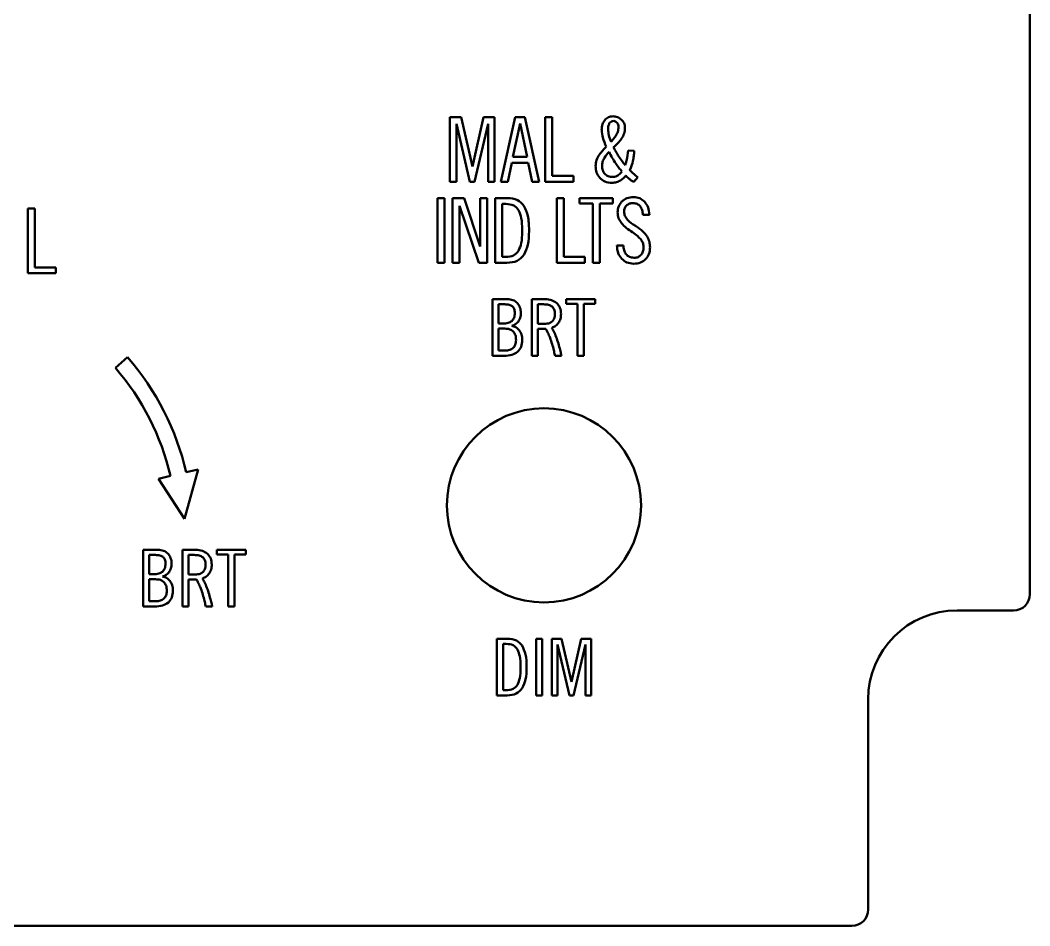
# Model space of a CAD drawing. Header units: millimetres. Extents: x 160 to 304, y 109 to 221.
# Drawn here: x 241.3 to 303.7, y 108.7 to 164.7 of the extents above; entities that cross this region are included whole.
import ezdxf

# ---------------------------------------------------------------- set-up
doc = ezdxf.new("R2010")
doc.units = ezdxf.units.MM
doc.header["$LTSCALE"] = 0.75
doc.layers.add('Visible', color=7, linetype='Continuous', lineweight=50)

msp = doc.modelspace()

# ---------------------------------------------------------------- linework, layer by layer
at = {"layer": 'Visible'}
for p, q in [((303.737, 129.155), (303.737, 200.155)), ((267.874, 154.655), (267.874, 158.655)), ((267.874, 158.655), (268.561, 158.655)), ((268.561, 158.655), (269.264, 155.608)), ((269.264, 155.608), (269.951, 158.655)), ((269.951, 158.655), (270.638, 158.655)), ((270.638, 158.655), (270.638, 154.655)), ((271.032, 154.655), (271.913, 158.655)), ((271.913, 158.655), (272.511, 158.655)), ((272.511, 158.655), (273.397, 154.655)), ((273.774, 154.655), (273.774, 158.655)), ((273.774, 158.655), (274.206, 158.655)), ((274.206, 158.655), (274.206, 155.021)), ((269.115, 154.655), (268.273, 158.256)), ((268.273, 158.256), (268.273, 154.655)), ((270.24, 158.25), (269.397, 154.655)), ((270.24, 154.655), (270.24, 158.25)), ((272.212, 158.273), (271.763, 156.206)), ((272.661, 156.206), (272.212, 158.273)), ((271.763, 156.206), (272.661, 156.206)), ((278.832, 156.145), (278.888, 156.594)), ((278.888, 156.594), (279.276, 156.572)), ((279.276, 156.572), (279.264, 156.417)), ((271.702, 155.84), (271.464, 154.655)), ((272.722, 155.84), (271.702, 155.84)), ((272.96, 154.655), (272.722, 155.84)), ((274.206, 155.021), (275.508, 155.021)), ((275.508, 155.021), (275.508, 154.655)), ((279.486, 154.954), (279.253, 154.655)), ((268.273, 154.655), (267.874, 154.655)), ((269.397, 154.655), (269.115, 154.655)), ((270.638, 154.655), (270.24, 154.655)), ((271.464, 154.655), (271.032, 154.655)), ((273.397, 154.655), (272.96, 154.655)), ((275.508, 154.655), (273.774, 154.655)), ((267.112, 153.655), (267.544, 153.655)), ((267.112, 149.655), (267.112, 153.655)), ((267.544, 153.655), (267.544, 149.655)), ((268.032, 149.655), (268.032, 153.655)), ((268.032, 153.655), (268.763, 153.655)), ((268.763, 153.655), (269.755, 150.658)), ((269.755, 153.655), (270.187, 153.655)), ((269.755, 150.658), (269.755, 153.655)), ((270.187, 153.655), (270.187, 149.655)), ((270.674, 149.655), (270.674, 153.655)), ((270.674, 153.655), (271.428, 153.655)), ((274.486, 149.655), (274.486, 153.655)), ((274.486, 153.655), (274.918, 153.655)), ((274.918, 153.655), (274.918, 150.021)), ((275.893, 153.655), (277.96, 153.655)), ((275.893, 153.317), (275.893, 153.655)), ((277.96, 153.655), (277.96, 153.317)), ((241.767, 149.006), (241.767, 153.006)), ((241.767, 153.006), (242.199, 153.006)), ((242.199, 153.006), (242.199, 149.371)), ((269.661, 149.655), (268.464, 153.167)), ((268.464, 153.167), (268.464, 149.655)), ((271.106, 153.289), (271.106, 150.021)), ((271.328, 153.289), (271.106, 153.289)), ((276.708, 153.317), (275.893, 153.317)), ((276.708, 149.655), (276.708, 153.317)), ((277.96, 153.317), (277.14, 153.317)), ((277.14, 153.317), (277.14, 149.655)), ((280.209, 152.624), (279.805, 152.624)), ((272.336, 151.566), (272.336, 151.716)), ((272.769, 151.694), (272.769, 151.605)), ((278.203, 150.73), (278.602, 150.73)), ((271.106, 150.021), (271.323, 150.021)), ((274.918, 150.021), (276.22, 150.021)), ((276.22, 150.021), (276.22, 149.655)), ((242.199, 149.371), (243.501, 149.371)), ((243.501, 149.371), (243.501, 149.006)), ((267.544, 149.655), (267.112, 149.655)), ((268.464, 149.655), (268.032, 149.655)), ((270.187, 149.655), (269.661, 149.655)), ((271.395, 149.655), (270.674, 149.655)), ((276.22, 149.655), (274.486, 149.655)), ((277.14, 149.655), (276.708, 149.655)), ((243.501, 149.006), (241.767, 149.006)), ((270.508, 143.905), (270.508, 147.405)), ((270.508, 147.405), (271.429, 147.405)), ((272.939, 143.905), (272.939, 147.405)), ((272.939, 147.405), (273.759, 147.405)), ((275.055, 147.405), (276.864, 147.405)), ((275.055, 147.109), (275.055, 147.405)), ((276.864, 147.405), (276.864, 147.109)), ((270.886, 147.085), (270.886, 145.902)), ((271.265, 147.085), (270.886, 147.085)), ((273.318, 147.085), (273.318, 145.873)), ((273.667, 147.085), (273.318, 147.085)), ((275.768, 147.109), (275.055, 147.109)), ((275.768, 143.905), (275.768, 147.109)), ((276.864, 147.109), (276.146, 147.109)), ((276.146, 147.109), (276.146, 143.905)), ((270.886, 145.902), (271.143, 145.902)), ((270.886, 145.582), (270.886, 144.225)), ((271.265, 145.582), (270.886, 145.582)), ((273.318, 145.873), (273.647, 145.873)), ((273.812, 145.563), (273.318, 145.568)), ((273.318, 145.568), (273.318, 143.905)), ((273.836, 145.517), (273.812, 145.563)), ((274.18, 145.64), (274.205, 145.592)), ((247.185, 143.154), (247.94, 143.81)), ((271.221, 143.905), (270.508, 143.905)), ((270.886, 144.225), (271.274, 144.225)), ((273.318, 143.905), (272.939, 143.905)), ((274.374, 143.905), (274.348, 144.028)), ((274.772, 143.905), (274.374, 143.905)), ((274.743, 144.036), (274.772, 143.905)), ((276.146, 143.905), (275.768, 143.905)), ((252.295, 136.865), (251.465, 133.822)), ((251.564, 136.697), (252.295, 136.865)), ((249.859, 136.303), (250.59, 136.472)), ((251.465, 133.822), (249.859, 136.303)), ((248.907, 128.405), (248.907, 131.905)), ((248.907, 131.905), (249.828, 131.905)), ((251.338, 128.405), (251.338, 131.905)), ((251.338, 131.905), (252.157, 131.905)), ((253.454, 131.905), (255.262, 131.905)), ((253.454, 131.609), (253.454, 131.905)), ((255.262, 131.905), (255.262, 131.609)), ((249.285, 131.585), (249.285, 130.402)), ((249.663, 131.585), (249.285, 131.585)), ((251.716, 131.585), (251.716, 130.373)), ((252.065, 131.585), (251.716, 131.585)), ((254.166, 131.609), (253.454, 131.609)), ((254.166, 128.405), (254.166, 131.609)), ((255.262, 131.609), (254.545, 131.609)), ((254.545, 131.609), (254.545, 128.405)), ((249.285, 130.402), (249.542, 130.402)), ((249.285, 130.082), (249.285, 128.725)), ((249.663, 130.082), (249.285, 130.082)), ((251.716, 130.373), (252.046, 130.373)), ((252.21, 130.063), (251.716, 130.068)), ((251.716, 130.068), (251.716, 128.405)), ((252.235, 130.017), (252.21, 130.063)), ((252.579, 130.14), (252.603, 130.092)), ((249.285, 128.725), (249.673, 128.725)), ((249.619, 128.405), (248.907, 128.405)), ((251.716, 128.405), (251.338, 128.405)), ((252.773, 128.405), (252.746, 128.528)), ((253.17, 128.405), (252.773, 128.405)), ((253.141, 128.536), (253.17, 128.405)), ((254.545, 128.405), (254.166, 128.405)), ((299.237, 128.155), (302.737, 128.155)), ((270.783, 122.905), (270.783, 126.405)), ((270.783, 126.405), (271.443, 126.405)), ((273.21, 126.405), (273.588, 126.405)), ((273.21, 122.905), (273.21, 126.405)), ((273.588, 126.405), (273.588, 122.905)), ((274.182, 122.905), (274.182, 126.405)), ((274.182, 126.405), (274.783, 126.405)), ((274.783, 126.405), (275.398, 123.739)), ((275.398, 123.739), (275.999, 126.405)), ((275.999, 126.405), (276.601, 126.405)), ((276.601, 126.405), (276.601, 122.905)), ((271.161, 126.085), (271.161, 123.225)), ((271.355, 126.085), (271.161, 126.085)), ((275.267, 122.905), (274.531, 126.056)), ((274.531, 126.056), (274.531, 122.905)), ((276.251, 126.051), (275.515, 122.905)), ((276.251, 122.905), (276.251, 126.051)), ((272.238, 124.577), (272.238, 124.708)), ((272.616, 124.689), (272.616, 124.611)), ((271.161, 123.225), (271.351, 123.225)), ((271.414, 122.905), (270.783, 122.905)), ((273.588, 122.905), (273.21, 122.905)), ((274.531, 122.905), (274.182, 122.905)), ((275.515, 122.905), (275.267, 122.905)), ((276.601, 122.905), (276.251, 122.905)), ((293.737, 109.655), (293.737, 122.655)), ((171.237, 108.655), (292.737, 108.655))]:
    msp.add_line(p, q, dxfattribs=at)
at = {"layer": 'Visible', "extrusion": (0, 0, -1)}
msp.add_circle((-273.692, 134.655), 6, dxfattribs=at)
at = {"layer": 'Visible'}
for centre, radius, start, end in [((279.149, 157.91), 1.89, 181.27375, 195.91818), ((280.532, 158.336), 3.338, 196.43546, 206.56749), ((274.466, 160.05), 4.465, 321.89469, 325.123), ((280.017, 154.298), 3.546, 134.1426, 144.75977), ((276.603, 158.362), 1.741, 315.55916, 322.21679), ((276.238, 158.952), 2.776, 309.30175, 324.39326), ((283.777, 159.673), 6.454, 206.39392, 209.54065), ((278.849, 155.341), 1.631, 134.16099, 150.45045), ((283.17, 159.205), 6.086, 206.27891, 214.06797), ((283.743, 159.664), 6.42, 209.61366, 212.11952), ((283.278, 159.44), 5.907, 212.6824, 216.33464), ((277.574, 156.293), 1.266, 344.73893, 353.29999), ((275.591, 156.741), 3.689, 349.9167, 352.44208), ((276.629, 156.608), 2.642, 352.34234, 355.84562), ((282.24, 158.631), 4.994, 214.58841, 218.38373), ((282.348, 158.721), 5.135, 218.4229, 221.73572), ((285.276, 160.922), 8.395, 216.404, 218.5482), ((279.403, 155.487), 0.721, 157.07318, 163.61783), ((275.318, 156.914), 3.606, 341.48521, 344.65981), ((275.952, 156.758), 3.341, 337.20451, 345.92546), ((276.217, 156.63), 3.053, 347.05411, 349.91896), ((277.656, 155.931), 1.065, 307.59947, 323.88868), ((277.457, 156.141), 1.7, 305.0658, 319.77604), ((280.035, 156.173), 1.708, 221.44818, 230.26186), ((279.662, 155.645), 1.065, 227.53528, 237.32797), ((278.11, 155.804), 0.982, 334.06762, 336.38294), ((282.016, 158.369), 4.255, 224.72433, 229.6093), ((277.617, 156.028), 1.523, 336.09171, 338.24029), ((281.147, 157.351), 2.916, 229.64972, 235.28049), ((280.044, 156.244), 1.775, 237.37669, 243.54531), ((280.731, 154.068), 2.979, 221.0981, 238.09031), ((280.682, 154.114), 2.559, 224.50866, 238.48979), ((277.394, 148.815), 3.244, 49.77996, 57.09392), ((278.588, 150.208), 1.409, 37.57422, 50.26405), ((271.522, 144.314), 2.608, 24.68241, 27.46866), ((265.475, 141.243), 9.753, 25.70689, 26.48384), ((282.786, 149.541), 9.81, 204.94863, 205.90484), ((270.802, 143.715), 3.515, 23.33004, 25.98185), ((270.689, 143.694), 3.627, 16.57226, 22.92141), ((272.161, 144.252), 2.423, 22.00467, 26.0844), ((270.241, 143.447), 4.506, 17.04601, 22.35139), ((266.116, 142.281), 8.414, 14.13632, 16.91182), ((264.563, 141.88), 10.018, 12.38637, 14.19542), ((266.945, 142.387), 7.968, 14.32455, 17.38705), ((263.379, 141.472), 11.649, 12.71291, 14.34372), ((235.487, 132.985), 15.5, 13, 41), ((249.919, 128.813), 2.61, 24.68339, 27.46768), ((261.185, 134.041), 9.81, 204.94863, 205.90484), ((243.874, 125.743), 9.753, 25.70689, 26.48384), ((249.201, 128.215), 3.515, 23.33004, 25.98185), ((249.088, 128.194), 3.627, 16.57226, 22.92141), ((250.56, 128.753), 2.423, 22.0041, 26.0846), ((248.64, 127.947), 4.506, 17.04584, 22.3514), ((245.345, 126.887), 7.966, 14.32424, 17.38736), ((244.515, 126.781), 8.414, 14.13632, 16.91182), ((242.958, 126.379), 10.021, 12.38655, 14.19505), ((241.782, 125.973), 11.644, 12.71255, 14.34408)]:
    msp.add_arc(centre, radius, start, end, dxfattribs=at)
at = {"layer": 'Visible', "extrusion": (0, 0, -1)}
for centre, radius, start, end in [((-235.487, 132.985), 16.5, 139, 167), ((-302.737, 129.155), 1, 180, 270), ((-299.237, 122.655), 5.5, 0, 90), ((-292.737, 109.655), 1, 180, 270)]:
    msp.add_arc(centre, radius, start, end, dxfattribs=at)
at = {"layer": 'Visible'}
for points, knots in [([(277.447, 158.483), (277.518, 158.549), (277.661, 158.684), (277.857, 158.701), (277.957, 158.71)], [-0.05726366, -0.05726366, -0.05726366, -0.05726366, -0.02909141, 0, 0, 0, 0]), ([(277.957, 158.71), (278.051, 158.702), (278.24, 158.685), (278.394, 158.573), (278.472, 158.516)], [-0.05597911, -0.05597911, -0.05597911, -0.05597911, -0.02826649, 0, 0, 0, 0]), ([(277.259, 157.868), (277.264, 157.988), (277.273, 158.211), (277.392, 158.397), (277.447, 158.483)], [-0.06534682, -0.06534682, -0.06534682, -0.06534682, -0.02999024, 0, 0, 0, 0]), ([(277.752, 158.3), (277.725, 158.246), (277.661, 158.12), (277.659, 157.977), (277.658, 157.896)], [-0.0420085, -0.0420085, -0.0420085, -0.0420085, -0.02407663, 0, 0, 0, 0]), ([(278.007, 158.422), (277.955, 158.418), (277.855, 158.409), (277.786, 158.336), (277.752, 158.3)], [-0.02914618, -0.02914618, -0.02914618, -0.02914618, -0.01415184, 0, 0, 0, 0]), ([(278.212, 158.306), (278.182, 158.34), (278.126, 158.402), (278.044, 158.416), (278.007, 158.422)], [-0.02420119, -0.02420119, -0.02420119, -0.02420119, -0.01105422, 0, 0, 0, 0]), ([(278.129, 157.497), (278.179, 157.582), (278.277, 157.751), (278.293, 157.945), (278.3, 158.04)], [-0.05760458, -0.05760458, -0.05760458, -0.05760458, -0.02830539, 0, 0, 0, 0]), ([(278.3, 158.04), (278.297, 158.09), (278.292, 158.187), (278.238, 158.267), (278.212, 158.306)], [-0.02848888, -0.02848888, -0.02848888, -0.02848888, -0.01364112, 0, 0, 0, 0]), ([(278.472, 158.516), (278.538, 158.445), (278.674, 158.3), (278.691, 158.102), (278.699, 158.001)], [-0.05778174, -0.05778174, -0.05778174, -0.05778174, -0.02949909, 0, 0, 0, 0]), ([(278.699, 158.001), (278.691, 157.88), (278.676, 157.642), (278.554, 157.437), (278.494, 157.336)], [-0.07045065, -0.07045065, -0.07045065, -0.07045065, -0.03462515, 0, 0, 0, 0]), ([(277.658, 157.896), (277.669, 157.78), (277.693, 157.52), (277.791, 157.277), (277.846, 157.142)], [-0.0780334, -0.0780334, -0.0780334, -0.0780334, -0.04336307, 0, 0, 0, 0]), ([(276.882, 155.63), (276.892, 155.758), (276.913, 156.016), (277.051, 156.235), (277.12, 156.345)], [-0.07635406, -0.07635406, -0.07635406, -0.07635406, -0.03834984, 0, 0, 0, 0]), ([(277.431, 156.145), (277.387, 156.064), (277.304, 155.91), (277.288, 155.735), (277.281, 155.652)], [-0.05201134, -0.05201134, -0.05201134, -0.05201134, -0.02479885, 0, 0, 0, 0]), ([(277.137, 154.904), (277.063, 155.012), (276.912, 155.23), (276.892, 155.495), (276.882, 155.63)], [-0.07817559, -0.07817559, -0.07817559, -0.07817559, -0.03971109, 0, 0, 0, 0]), ([(277.281, 155.652), (277.286, 155.554), (277.295, 155.37), (277.403, 155.222), (277.453, 155.153)], [-0.05377035, -0.05377035, -0.05377035, -0.05377035, -0.02491724, 0, 0, 0, 0]), ([(277.902, 154.599), (277.746, 154.608), (277.455, 154.624), (277.238, 154.815), (277.137, 154.904)], [-0.08444976, -0.08444976, -0.08444976, -0.08444976, -0.03920551, 0, 0, 0, 0]), ([(277.453, 155.153), (277.52, 155.099), (277.664, 154.981), (277.851, 154.971), (277.951, 154.965)], [-0.05454482, -0.05454482, -0.05454482, -0.05454482, -0.02919129, 0, 0, 0, 0]), ([(277.951, 154.965), (278.016, 154.97), (278.145, 154.98), (278.252, 155.051), (278.306, 155.087)], [-0.03804977, -0.03804977, -0.03804977, -0.03804977, -0.0189684, 0, 0, 0, 0]), ([(278.433, 154.749), (278.349, 154.705), (278.182, 154.619), (277.995, 154.606), (277.902, 154.599)], [-0.05577633, -0.05577633, -0.05577633, -0.05577633, -0.02767766, 0, 0, 0, 0]), ([(271.428, 153.655), (271.646, 153.641), (272.056, 153.614), (272.327, 153.309), (272.453, 153.167)], [-0.117659, -0.117659, -0.117659, -0.117659, -0.054831, 0, 0, 0, 0]), ([(278.516, 153.455), (278.614, 153.53), (278.822, 153.688), (279.084, 153.702), (279.223, 153.71)], [-0.07670465, -0.07670465, -0.07670465, -0.07670465, -0.04062133, 0, 0, 0, 0]), ([(279.223, 153.71), (279.36, 153.7), (279.623, 153.681), (279.824, 153.51), (279.921, 153.428)], [-0.07707963, -0.07707963, -0.07707963, -0.07707963, -0.03711517, 0, 0, 0, 0]), ([(272.126, 152.907), (272.032, 153.018), (271.827, 153.263), (271.504, 153.28), (271.328, 153.289)], [-0.09206371, -0.09206371, -0.09206371, -0.09206371, -0.05022513, 0, 0, 0, 0]), ([(272.453, 153.167), (272.544, 152.965), (272.756, 152.499), (272.764, 151.985), (272.769, 151.694)], [-0.1521337, -0.1521337, -0.1521337, -0.1521337, -0.0862347, 0, 0, 0, 0]), ([(278.248, 152.768), (278.257, 152.902), (278.275, 153.159), (278.438, 153.359), (278.516, 153.455)], [-0.07534741, -0.07534741, -0.07534741, -0.07534741, -0.03626541, 0, 0, 0, 0]), ([(278.802, 153.206), (278.757, 153.153), (278.661, 153.042), (278.652, 152.895), (278.647, 152.818)], [-0.04278535, -0.04278535, -0.04278535, -0.04278535, -0.02249746, 0, 0, 0, 0]), ([(279.206, 153.345), (279.128, 153.34), (278.98, 153.331), (278.859, 153.246), (278.802, 153.206)], [-0.04350768, -0.04350768, -0.04350768, -0.04350768, -0.02066736, 0, 0, 0, 0]), ([(279.638, 153.145), (279.579, 153.203), (279.46, 153.322), (279.292, 153.337), (279.206, 153.345)], [-0.04893481, -0.04893481, -0.04893481, -0.04893481, -0.02488135, 0, 0, 0, 0]), ([(279.805, 152.624), (279.798, 152.724), (279.786, 152.912), (279.685, 153.071), (279.638, 153.145)], [-0.05544426, -0.05544426, -0.05544426, -0.05544426, -0.0260226, 0, 0, 0, 0]), ([(279.921, 153.428), (280, 153.315), (280.167, 153.074), (280.195, 152.78), (280.209, 152.624)], [-0.08664377, -0.08664377, -0.08664377, -0.08664377, -0.04604697, 0, 0, 0, 0]), ([(272.336, 151.716), (272.335, 151.954), (272.332, 152.364), (272.187, 152.747), (272.126, 152.907)], [-0.1218096, -0.1218096, -0.1218096, -0.1218096, -0.0511148, 0, 0, 0, 0]), ([(278.486, 152.109), (278.417, 152.209), (278.278, 152.407), (278.258, 152.648), (278.248, 152.768)], [-0.07122606, -0.07122606, -0.07122606, -0.07122606, -0.03554409, 0, 0, 0, 0]), ([(278.647, 152.818), (278.656, 152.725), (278.674, 152.537), (278.796, 152.393), (278.857, 152.32)], [-0.05527182, -0.05527182, -0.05527182, -0.05527182, -0.0278914, 0, 0, 0, 0]), ([(279.345, 151.932), (279.507, 151.826), (279.787, 151.644), (279.991, 151.382), (280.076, 151.273)], [-0.09905926, -0.09905926, -0.09905926, -0.09905926, -0.04135802, 0, 0, 0, 0]), ([(272.12, 150.392), (272.183, 150.55), (272.332, 150.925), (272.335, 151.331), (272.336, 151.566)], [-0.1203268, -0.1203268, -0.1203268, -0.1203268, -0.0697386, 0, 0, 0, 0]), ([(272.769, 151.605), (272.763, 151.323), (272.753, 150.819), (272.548, 150.361), (272.458, 150.159)], [-0.1492229, -0.1492229, -0.1492229, -0.1492229, -0.0656213, 0, 0, 0, 0]), ([(280.076, 151.273), (280.128, 151.168), (280.23, 150.962), (280.246, 150.733), (280.253, 150.619)], [-0.06832929, -0.06832929, -0.06832929, -0.06832929, -0.03380979, 0, 0, 0, 0]), ([(278.503, 149.893), (278.419, 150.007), (278.238, 150.255), (278.216, 150.563), (278.203, 150.73)], [-0.09045058, -0.09045058, -0.09045058, -0.09045058, -0.04904709, 0, 0, 0, 0]), ([(278.602, 150.73), (278.608, 150.629), (278.619, 150.436), (278.716, 150.268), (278.763, 150.187)], [-0.05732635, -0.05732635, -0.05732635, -0.05732635, -0.02769004, 0, 0, 0, 0]), ([(279.694, 150.137), (279.741, 150.203), (279.839, 150.342), (279.849, 150.513), (279.854, 150.602)], [-0.05012474, -0.05012474, -0.05012474, -0.05012474, -0.02634677, 0, 0, 0, 0]), ([(279.854, 150.602), (279.848, 150.685), (279.835, 150.853), (279.748, 150.996), (279.705, 151.068)], [-0.04950054, -0.04950054, -0.04950054, -0.04950054, -0.02483862, 0, 0, 0, 0]), ([(280.253, 150.619), (280.245, 150.472), (280.229, 150.194), (280.059, 149.974), (279.98, 149.871)], [-0.08130798, -0.08130798, -0.08130798, -0.08130798, -0.03824079, 0, 0, 0, 0]), ([(271.323, 150.021), (271.497, 150.029), (271.816, 150.046), (272.025, 150.284), (272.12, 150.392)], [-0.0913794, -0.0913794, -0.0913794, -0.0913794, -0.04147847, 0, 0, 0, 0]), ([(272.458, 150.159), (272.327, 150.012), (272.046, 149.697), (271.622, 149.669), (271.395, 149.655)], [-0.1220161, -0.1220161, -0.1220161, -0.1220161, -0.0652184, 0, 0, 0, 0]), ([(279.234, 149.599), (279.092, 149.61), (278.816, 149.63), (278.605, 149.807), (278.503, 149.893)], [-0.08060433, -0.08060433, -0.08060433, -0.08060433, -0.03895517, 0, 0, 0, 0]), ([(278.763, 150.187), (278.828, 150.122), (278.965, 149.986), (279.159, 149.972), (279.262, 149.965)], [-0.05621475, -0.05621475, -0.05621475, -0.05621475, -0.02960892, 0, 0, 0, 0]), ([(279.98, 149.871), (279.876, 149.792), (279.656, 149.624), (279.38, 149.608), (279.234, 149.599)], [-0.08099406, -0.08099406, -0.08099406, -0.08099406, -0.04273421, 0, 0, 0, 0]), ([(279.262, 149.965), (279.347, 149.971), (279.511, 149.981), (279.635, 150.087), (279.694, 150.137)], [-0.04761614, -0.04761614, -0.04761614, -0.04761614, -0.02259137, 0, 0, 0, 0]), ([(271.429, 147.405), (271.547, 147.397), (271.774, 147.382), (271.951, 147.24), (272.035, 147.172)], [-0.06631232, -0.06631232, -0.06631232, -0.06631232, -0.0317643, 0, 0, 0, 0]), ([(273.759, 147.405), (273.898, 147.397), (274.162, 147.383), (274.379, 147.233), (274.481, 147.162)], [-0.07753125, -0.07753125, -0.07753125, -0.07753125, -0.03648255, 0, 0, 0, 0]), ([(271.74, 146.964), (271.676, 146.999), (271.53, 147.081), (271.361, 147.083), (271.265, 147.085)], [-0.04969431, -0.04969431, -0.04969431, -0.04969431, -0.02827912, 0, 0, 0, 0]), ([(271.885, 146.552), (271.882, 146.637), (271.877, 146.791), (271.782, 146.911), (271.74, 146.964)], [-0.04473436, -0.04473436, -0.04473436, -0.04473436, -0.01986534, 0, 0, 0, 0]), ([(272.035, 147.172), (272.102, 147.084), (272.241, 146.899), (272.256, 146.668), (272.263, 146.547)], [-0.06786987, -0.06786987, -0.06786987, -0.06786987, -0.0354844, 0, 0, 0, 0]), ([(274.195, 146.944), (274.123, 146.985), (273.96, 147.077), (273.771, 147.082), (273.667, 147.085)], [-0.0554188, -0.0554188, -0.0554188, -0.0554188, -0.03086206, 0, 0, 0, 0]), ([(274.365, 146.503), (274.36, 146.594), (274.353, 146.761), (274.244, 146.887), (274.195, 146.944)], [-0.04848978, -0.04848978, -0.04848978, -0.04848978, -0.02209067, 0, 0, 0, 0]), ([(274.481, 147.162), (274.559, 147.07), (274.721, 146.875), (274.739, 146.621), (274.748, 146.489)], [-0.07414933, -0.07414933, -0.07414933, -0.07414933, -0.03875276, 0, 0, 0, 0]), ([(271.706, 146.052), (271.758, 146.116), (271.875, 146.26), (271.882, 146.447), (271.885, 146.552)], [-0.05436846, -0.05436846, -0.05436846, -0.05436846, -0.03026818, 0, 0, 0, 0]), ([(272.263, 146.547), (272.259, 146.448), (272.25, 146.261), (272.153, 146.103), (272.108, 146.028)], [-0.05491365, -0.05491365, -0.05491365, -0.05491365, -0.02569051, 0, 0, 0, 0]), ([(274.195, 146.014), (274.244, 146.076), (274.357, 146.218), (274.362, 146.401), (274.365, 146.503)], [-0.05304785, -0.05304785, -0.05304785, -0.05304785, -0.02975334, 0, 0, 0, 0]), ([(274.748, 146.489), (274.742, 146.389), (274.731, 146.196), (274.638, 146.027), (274.592, 145.946)], [-0.05712672, -0.05712672, -0.05712672, -0.05712672, -0.0275432, 0, 0, 0, 0]), ([(271.143, 145.902), (271.257, 145.904), (271.458, 145.908), (271.631, 146.009), (271.706, 146.052)], [-0.05905495, -0.05905495, -0.05905495, -0.05905495, -0.02563669, 0, 0, 0, 0]), ([(271.793, 145.408), (271.723, 145.458), (271.567, 145.572), (271.372, 145.579), (271.265, 145.582)], [-0.05678612, -0.05678612, -0.05678612, -0.05678612, -0.0314502, 0, 0, 0, 0]), ([(272.108, 146.028), (272.054, 145.967), (271.944, 145.845), (271.789, 145.789), (271.711, 145.762)], [-0.04855069, -0.04855069, -0.04855069, -0.04855069, -0.02446291, 0, 0, 0, 0]), ([(271.711, 145.762), (271.796, 145.736), (271.97, 145.685), (272.094, 145.552), (272.157, 145.485)], [-0.05331942, -0.05331942, -0.05331942, -0.05331942, -0.0270332, 0, 0, 0, 0]), ([(272.157, 145.485), (272.212, 145.399), (272.33, 145.215), (272.34, 144.996), (272.346, 144.879)], [-0.06447219, -0.06447219, -0.06447219, -0.06447219, -0.03438116, 0, 0, 0, 0]), ([(273.647, 145.873), (273.759, 145.875), (273.954, 145.878), (274.123, 145.973), (274.195, 146.014)], [-0.05734601, -0.05734601, -0.05734601, -0.05734601, -0.02455665, 0, 0, 0, 0]), ([(274.592, 145.946), (274.536, 145.876), (274.424, 145.739), (274.261, 145.673), (274.18, 145.64)], [-0.05203491, -0.05203491, -0.05203491, -0.05203491, -0.02563586, 0, 0, 0, 0]), ([(271.788, 144.385), (271.839, 144.449), (271.95, 144.59), (271.958, 144.771), (271.963, 144.87)], [-0.05269311, -0.05269311, -0.05269311, -0.05269311, -0.02869234, 0, 0, 0, 0]), ([(271.963, 144.87), (271.96, 144.98), (271.954, 145.176), (271.842, 145.337), (271.793, 145.408)], [-0.05751364, -0.05751364, -0.05751364, -0.05751364, -0.02535935, 0, 0, 0, 0]), ([(272.346, 144.879), (272.338, 144.729), (272.325, 144.453), (272.146, 144.243), (272.064, 144.147)], [-0.08040769, -0.08040769, -0.08040769, -0.08040769, -0.0368144, 0, 0, 0, 0]), ([(274.263, 145.473), (274.275, 145.448), (274.3, 145.397), (274.325, 145.345), (274.338, 145.318)], [-0.0172364, -0.0172364, -0.0172364, -0.0172364, -0.00902467, 0, 0, 0, 0]), ([(271.274, 144.225), (271.377, 144.228), (271.564, 144.235), (271.718, 144.338), (271.788, 144.385)], [-0.05476412, -0.05476412, -0.05476412, -0.05476412, -0.02468402, 0, 0, 0, 0]), ([(272.064, 144.147), (271.949, 144.077), (271.692, 143.919), (271.389, 143.91), (271.221, 143.905)], [-0.08911871, -0.08911871, -0.08911871, -0.08911871, -0.04933477, 0, 0, 0, 0]), ([(249.828, 131.905), (249.946, 131.897), (250.172, 131.882), (250.349, 131.74), (250.434, 131.672)], [-0.06631231, -0.06631231, -0.06631231, -0.06631231, -0.03176435, 0, 0, 0, 0]), ([(252.157, 131.905), (252.297, 131.897), (252.561, 131.883), (252.777, 131.733), (252.879, 131.662)], [-0.0775313, -0.0775313, -0.0775313, -0.0775313, -0.0364826, 0, 0, 0, 0]), ([(250.138, 131.464), (250.075, 131.499), (249.928, 131.581), (249.759, 131.583), (249.663, 131.585)], [-0.04969433, -0.04969433, -0.04969433, -0.04969433, -0.02827913, 0, 0, 0, 0]), ([(250.283, 131.052), (250.281, 131.137), (250.276, 131.291), (250.18, 131.411), (250.138, 131.464)], [-0.04473437, -0.04473437, -0.04473437, -0.04473437, -0.01986538, 0, 0, 0, 0]), ([(250.434, 131.672), (250.5, 131.584), (250.639, 131.399), (250.654, 131.168), (250.662, 131.047)], [-0.06786986, -0.06786986, -0.06786986, -0.06786986, -0.03548437, 0, 0, 0, 0]), ([(252.593, 131.444), (252.521, 131.485), (252.358, 131.577), (252.17, 131.582), (252.065, 131.585)], [-0.05541882, -0.05541882, -0.05541882, -0.05541882, -0.03086211, 0, 0, 0, 0]), ([(252.763, 131.003), (252.759, 131.094), (252.751, 131.261), (252.643, 131.387), (252.593, 131.444)], [-0.04848981, -0.04848981, -0.04848981, -0.04848981, -0.02209073, 0, 0, 0, 0]), ([(252.879, 131.662), (252.957, 131.57), (253.12, 131.375), (253.137, 131.121), (253.146, 130.989)], [-0.07414927, -0.07414927, -0.07414927, -0.07414927, -0.03875274, 0, 0, 0, 0]), ([(249.542, 130.402), (249.655, 130.404), (249.856, 130.408), (250.029, 130.509), (250.104, 130.552)], [-0.05905496, -0.05905496, -0.05905496, -0.05905496, -0.02563672, 0, 0, 0, 0]), ([(250.104, 130.552), (250.156, 130.616), (250.274, 130.76), (250.28, 130.947), (250.283, 131.052)], [-0.05436846, -0.05436846, -0.05436846, -0.05436846, -0.03026818, 0, 0, 0, 0]), ([(250.506, 130.528), (250.452, 130.467), (250.342, 130.345), (250.187, 130.289), (250.109, 130.262)], [-0.04855069, -0.04855069, -0.04855069, -0.04855069, -0.02446291, 0, 0, 0, 0]), ([(250.662, 131.047), (250.657, 130.948), (250.648, 130.761), (250.552, 130.603), (250.506, 130.528)], [-0.05491365, -0.05491365, -0.05491365, -0.05491365, -0.02569051, 0, 0, 0, 0]), ([(252.046, 130.373), (252.157, 130.375), (252.352, 130.378), (252.521, 130.473), (252.593, 130.514)], [-0.05734601, -0.05734601, -0.05734601, -0.05734601, -0.02455671, 0, 0, 0, 0]), ([(252.593, 130.514), (252.643, 130.576), (252.755, 130.718), (252.76, 130.901), (252.763, 131.003)], [-0.05304788, -0.05304788, -0.05304788, -0.05304788, -0.02975334, 0, 0, 0, 0]), ([(253.146, 130.989), (253.141, 130.889), (253.13, 130.696), (253.036, 130.527), (252.991, 130.446)], [-0.05712672, -0.05712672, -0.05712672, -0.05712672, -0.0275432, 0, 0, 0, 0]), ([(250.191, 129.908), (250.122, 129.958), (249.965, 130.072), (249.771, 130.079), (249.663, 130.082)], [-0.05678613, -0.05678613, -0.05678613, -0.05678613, -0.03145021, 0, 0, 0, 0]), ([(250.109, 130.262), (250.195, 130.236), (250.368, 130.185), (250.492, 130.052), (250.555, 129.985)], [-0.05331942, -0.05331942, -0.05331942, -0.05331942, -0.02703322, 0, 0, 0, 0]), ([(250.361, 129.37), (250.358, 129.48), (250.353, 129.676), (250.241, 129.837), (250.191, 129.908)], [-0.05751364, -0.05751364, -0.05751364, -0.05751364, -0.02535938, 0, 0, 0, 0]), ([(250.555, 129.985), (250.61, 129.899), (250.728, 129.715), (250.738, 129.496), (250.744, 129.379)], [-0.0644722, -0.0644722, -0.0644722, -0.0644722, -0.03438112, 0, 0, 0, 0]), ([(252.991, 130.446), (252.934, 130.376), (252.823, 130.239), (252.659, 130.173), (252.579, 130.14)], [-0.05203496, -0.05203496, -0.05203496, -0.05203496, -0.02563591, 0, 0, 0, 0]), ([(252.661, 129.973), (252.673, 129.948), (252.698, 129.897), (252.723, 129.845), (252.736, 129.818)], [-0.01723642, -0.01723642, -0.01723642, -0.01723642, -0.0090247, 0, 0, 0, 0]), ([(250.187, 128.885), (250.237, 128.949), (250.349, 129.09), (250.357, 129.271), (250.361, 129.37)], [-0.05269311, -0.05269311, -0.05269311, -0.05269311, -0.02869237, 0, 0, 0, 0]), ([(250.744, 129.379), (250.737, 129.229), (250.723, 128.953), (250.545, 128.743), (250.463, 128.647)], [-0.08040766, -0.08040766, -0.08040766, -0.08040766, -0.03681436, 0, 0, 0, 0]), ([(250.463, 128.647), (250.348, 128.577), (250.091, 128.419), (249.787, 128.41), (249.619, 128.405)], [-0.08911873, -0.08911873, -0.08911873, -0.08911873, -0.04933478, 0, 0, 0, 0]), ([(249.673, 128.725), (249.775, 128.728), (249.962, 128.735), (250.117, 128.838), (250.187, 128.885)], [-0.05476413, -0.05476413, -0.05476413, -0.05476413, -0.02468406, 0, 0, 0, 0]), ([(271.443, 126.405), (271.634, 126.392), (271.992, 126.369), (272.229, 126.103), (272.339, 125.978)], [-0.1029516, -0.1029516, -0.1029516, -0.1029516, -0.0479772, 0, 0, 0, 0]), ([(272.053, 125.75), (271.972, 125.848), (271.791, 126.062), (271.509, 126.077), (271.355, 126.085)], [-0.08055569, -0.08055569, -0.08055569, -0.08055569, -0.0439469, 0, 0, 0, 0]), ([(272.238, 124.708), (272.236, 124.917), (272.234, 125.276), (272.107, 125.61), (272.053, 125.75)], [-0.1065834, -0.1065834, -0.1065834, -0.1065834, -0.0447254, 0, 0, 0, 0]), ([(272.339, 125.978), (272.42, 125.802), (272.605, 125.393), (272.612, 124.944), (272.616, 124.689)], [-0.133117, -0.133117, -0.133117, -0.133117, -0.0754554, 0, 0, 0, 0]), ([(272.049, 123.55), (272.103, 123.688), (272.234, 124.017), (272.236, 124.372), (272.238, 124.577)], [-0.1052859, -0.1052859, -0.1052859, -0.1052859, -0.0610212, 0, 0, 0, 0]), ([(272.616, 124.611), (272.611, 124.364), (272.603, 123.924), (272.423, 123.522), (272.344, 123.346)], [-0.13057, -0.13057, -0.13057, -0.13057, -0.0574186, 0, 0, 0, 0]), ([(271.351, 123.225), (271.503, 123.233), (271.783, 123.247), (271.966, 123.455), (272.049, 123.55)], [-0.07995695, -0.07995695, -0.07995695, -0.07995695, -0.03629367, 0, 0, 0, 0]), ([(272.344, 123.346), (272.23, 123.218), (271.984, 122.941), (271.612, 122.918), (271.414, 122.905)], [-0.1067641, -0.1067641, -0.1067641, -0.1067641, -0.0570661, 0, 0, 0, 0])]:
    msp.add_open_spline(points, degree=3, knots=knots, dxfattribs=at)

doc.saveas('drawing.dxf')
